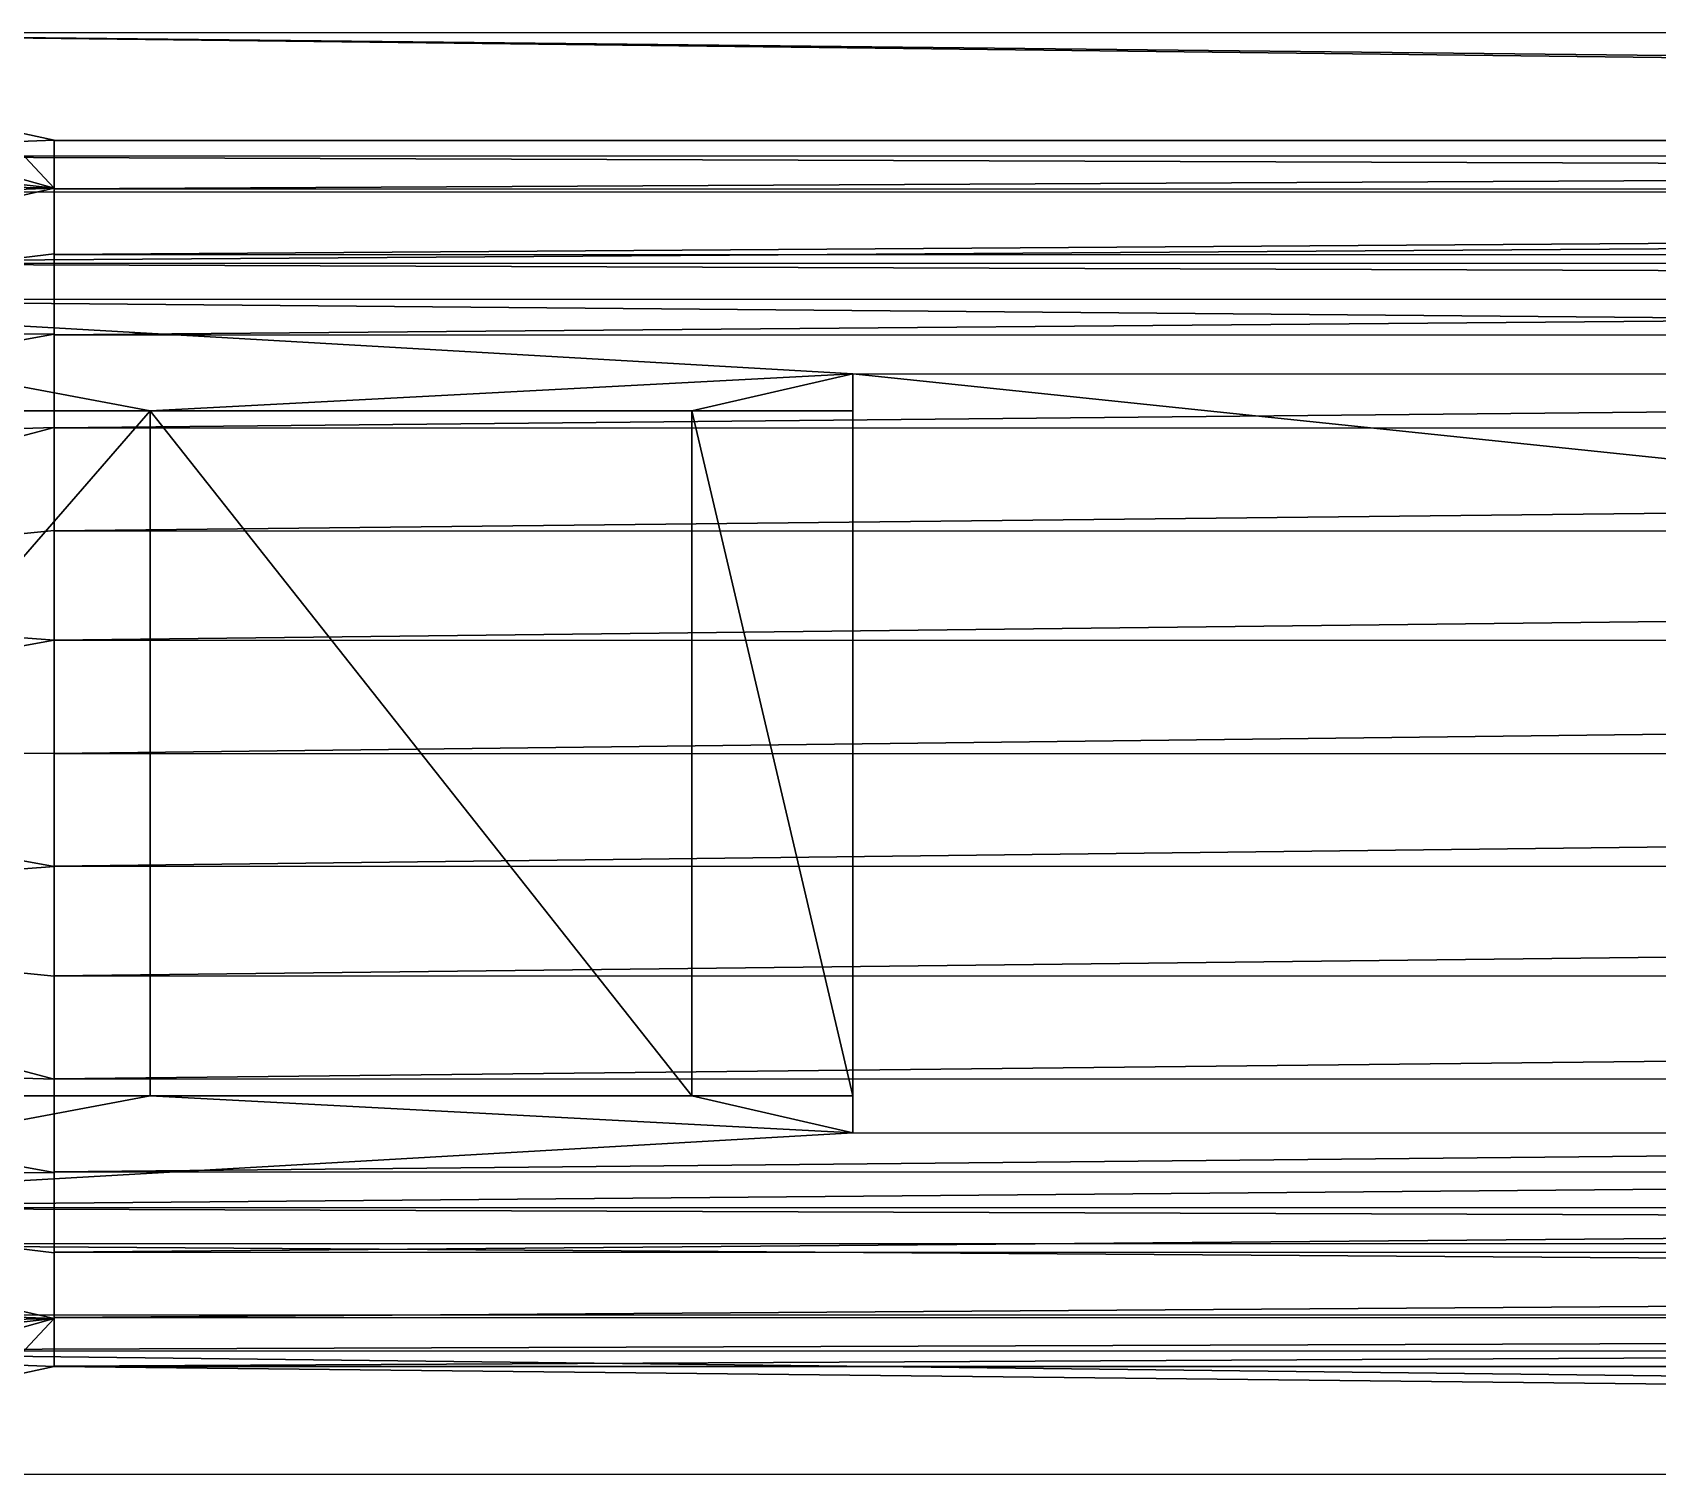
# Model space of a CAD drawing. Header units: inches. Extents: x 0 to 46333, y 12439 to 30520.
# Drawn here: x 12090.6 to 12181, y 17461.9 to 17542.1 of the extents above; entities that cross this region are included whole.
import ezdxf

# ---------------------------------------------------------------- set-up
doc = ezdxf.new("R2010")
doc.units = ezdxf.units.IN
doc.header["$MEASUREMENT"] = 0
doc.layers.add('DLX_FL1_LUM', color=7, linetype='Continuous', true_color=0xffd400)

msp = doc.modelspace()

# ---------------------------------------------------------------- linework, layer by layer
at = {"layer": 'DLX_FL1_LUM'}
for points in [[(12064.069, 17542.084, 0), (12643.416, 17535.206, 0)], [(12643.416, 17542.063, 0), (12064.069, 17542.084, 0)], [(12643.416, 17535.206, 0), (12064.069, 17542.084, 0)], [(12615.674, 17536.084, 0), (12064.069, 17542.084, 0)], [(12064.069, 17542.084, 0), (12643.416, 17542.063, 0)], [(12064.069, 17542.084, 0), (12091.809, 17536.103, 0)], [(12091.809, 17536.103, 0), (12064.069, 17542.084, 0)], [(12064.069, 17542.084, 0), (12615.674, 17536.084, 0)], [(12084.062, 17535.599, 0), (12091.809, 17533.417, 0)], [(12091.809, 17533.417, 0), (12084.062, 17535.599, 0)], [(12091.809, 17536.103, 0), (12089.408, 17536.011, 0)], [(12089.408, 17536.011, 0), (12091.809, 17536.103, 0)], [(12091.809, 17533.417, 0), (12089.408, 17536.011, 0)], [(12089.408, 17536.011, 0), (12091.809, 17533.417, 0)], [(12091.809, 17533.417, 0), (12091.809, 17536.103, 0)], [(12091.809, 17536.103, 0), (12091.809, 17536.069, 0)], [(12615.674, 17536.084, 0), (12091.809, 17536.103, 0)], [(12091.809, 17536.103, 0), (12615.674, 17536.084, 0)], [(12091.809, 17536.069, 0), (12091.809, 17536.103, 0)], [(12091.809, 17536.103, 0), (12091.809, 17533.417, 0)], [(12091.809, 17536.069, 0), (12615.674, 17536.084, 0)], [(12615.674, 17536.084, 0), (12091.809, 17536.069, 0)], [(12091.809, 17536.069, 0), (12091.809, 17533.417, 0)], [(12091.809, 17533.417, 0), (12091.809, 17536.069, 0)], [(12091.809, 17536.069, 0), (12091.809, 17533.379, 0)], [(12615.674, 17536.049, 0), (12091.809, 17536.069, 0)], [(12091.809, 17536.069, 0), (12615.674, 17536.049, 0)], [(12091.809, 17533.379, 0), (12091.809, 17536.069, 0)], [(12091.809, 17533.379, 0), (12615.674, 17536.049, 0)], [(12615.674, 17536.049, 0), (12091.809, 17533.379, 0)], [(12064.069, 17535.228, 0), (12643.416, 17535.206, 0)], [(12064.069, 17535.228, 0), (12643.416, 17533.201, 0)], [(12643.416, 17535.206, 0), (12064.069, 17535.228, 0)], [(12643.416, 17533.201, 0), (12064.069, 17535.228, 0)], [(12078.633, 17534.89, 0), (12091.809, 17533.417, 0)], [(12091.809, 17533.417, 0), (12078.633, 17534.89, 0)], [(12073.2, 17533.879, 0), (12091.809, 17533.417, 0)], [(12091.809, 17533.417, 0), (12073.2, 17533.879, 0)], [(12091.809, 17533.417, 0), (12057.188, 17525.573, 0)], [(12057.188, 17525.573, 0), (12091.809, 17533.417, 0)], [(12064.069, 17533.222, 0), (12643.416, 17533.201, 0)], [(12643.416, 17533.201, 0), (12064.069, 17533.222, 0)], [(12064.069, 17529.255, 0), (12643.416, 17533.201, 0)], [(12643.416, 17533.201, 0), (12064.069, 17529.255, 0)], [(12067.83, 17532.571, 0), (12091.809, 17533.417, 0)], [(12091.809, 17533.417, 0), (12067.83, 17532.571, 0)], [(12091.809, 17533.379, 0), (12091.809, 17533.417, 0)], [(12091.809, 17533.417, 0), (12091.809, 17533.379, 0)], [(12091.809, 17529.781, 0), (12091.809, 17533.417, 0)], [(12091.809, 17533.417, 0), (12091.809, 17529.781, 0)], [(12091.809, 17529.781, 0), (12091.809, 17533.379, 0)], [(12091.809, 17533.379, 0), (12091.809, 17529.743, 0)], [(12091.809, 17533.379, 0), (12091.809, 17529.781, 0)], [(12615.674, 17533.36, 0), (12091.809, 17533.379, 0)], [(12091.809, 17533.379, 0), (12615.674, 17533.36, 0)], [(12091.809, 17529.743, 0), (12091.809, 17533.379, 0)], [(12091.809, 17529.743, 0), (12615.674, 17533.36, 0)], [(12615.674, 17533.36, 0), (12091.809, 17529.743, 0)], [(12057.188, 17525.573, 0), (12091.809, 17529.781, 0)], [(12091.809, 17529.781, 0), (12057.188, 17525.573, 0)], [(12643.415, 17527.229, 0), (12064.069, 17529.255, 0)], [(12643.416, 17529.233, 0), (12064.069, 17529.255, 0)], [(12064.069, 17529.255, 0), (12643.415, 17527.229, 0)], [(12064.069, 17529.255, 0), (12643.416, 17529.233, 0)], [(12091.809, 17529.743, 0), (12091.809, 17529.781, 0)], [(12091.809, 17529.781, 0), (12091.809, 17529.743, 0)], [(12091.809, 17525.304, 0), (12091.809, 17529.781, 0)], [(12091.809, 17529.781, 0), (12091.809, 17525.304, 0)], [(12091.809, 17525.304, 0), (12091.809, 17529.743, 0)], [(12091.809, 17529.743, 0), (12091.809, 17525.269, 0)], [(12091.809, 17529.743, 0), (12091.809, 17525.304, 0)], [(12615.674, 17529.724, 0), (12091.809, 17529.743, 0)], [(12091.809, 17529.743, 0), (12615.674, 17529.724, 0)], [(12091.809, 17525.269, 0), (12091.809, 17529.743, 0)], [(12091.809, 17525.269, 0), (12615.674, 17529.724, 0)], [(12615.674, 17529.724, 0), (12091.809, 17525.269, 0)], [(12136.236, 17523.09, 0), (12064.069, 17527.251, 0)], [(12064.069, 17527.251, 0), (12097.145, 17521.034, 0)], [(12097.145, 17521.034, 0), (12064.069, 17527.251, 0)], [(12643.415, 17527.229, 0), (12064.069, 17527.251, 0)], [(12064.069, 17527.251, 0), (12541.178, 17523.075, 0)], [(12541.178, 17523.075, 0), (12064.069, 17527.251, 0)], [(12064.069, 17527.251, 0), (12136.236, 17523.09, 0)], [(12064.069, 17527.251, 0), (12643.415, 17527.229, 0)], [(12091.809, 17525.304, 0), (12057.188, 17525.573, 0)], [(12057.188, 17525.573, 0), (12091.809, 17525.304, 0)], [(12057.188, 17519.033, 0), (12091.809, 17525.304, 0)], [(12091.809, 17525.304, 0), (12057.188, 17519.033, 0)], [(12091.809, 17525.269, 0), (12091.809, 17525.304, 0)], [(12091.809, 17525.304, 0), (12091.809, 17525.269, 0)], [(12091.809, 17520.122, 0), (12091.809, 17525.304, 0)], [(12091.809, 17525.304, 0), (12091.809, 17520.122, 0)], [(12091.809, 17520.122, 0), (12091.809, 17525.269, 0)], [(12091.809, 17525.269, 0), (12091.809, 17520.093, 0)], [(12091.809, 17525.269, 0), (12091.809, 17520.122, 0)], [(12615.674, 17525.25, 0), (12091.809, 17525.269, 0)], [(12091.809, 17525.269, 0), (12615.674, 17525.25, 0)], [(12091.809, 17520.093, 0), (12091.809, 17525.269, 0)], [(12091.809, 17520.093, 0), (12615.674, 17525.25, 0)], [(12615.674, 17525.25, 0), (12091.809, 17520.093, 0)], [(12097.145, 17521.034, 0), (12136.236, 17523.09, 0)], [(12136.236, 17523.09, 0), (12097.145, 17521.034, 0)], [(12127.282, 17521.033, 0), (12136.236, 17523.09, 0)], [(12136.236, 17523.09, 0), (12127.282, 17521.033, 0)], [(12136.234, 17480.886, 0), (12136.236, 17523.09, 0)], [(12136.236, 17523.09, 0), (12136.234, 17480.886, 0)], [(12136.236, 17523.09, 0), (12136.236, 17521.032, 0)], [(12541.176, 17480.871, 0), (12136.236, 17523.09, 0)], [(12541.178, 17523.075, 0), (12136.236, 17523.09, 0)], [(12136.236, 17523.09, 0), (12541.176, 17480.871, 0)], [(12136.236, 17521.032, 0), (12136.236, 17523.09, 0)], [(12136.236, 17523.09, 0), (12541.178, 17523.075, 0)], [(12097.145, 17521.034, 0), (12064.067, 17482.946, 0)], [(12064.067, 17482.946, 0), (12097.145, 17521.034, 0)], [(12064.068, 17521.035, 0), (12097.145, 17521.034, 0)], [(12097.145, 17521.034, 0), (12064.068, 17521.035, 0)], [(12097.144, 17482.945, 0), (12097.145, 17521.034, 0)], [(12097.144, 17482.945, 0), (12097.145, 17521.034, 0)], [(12097.145, 17521.034, 0), (12097.144, 17482.945, 0)], [(12097.144, 17482.945, 0), (12097.145, 17521.034, 0)], [(12097.145, 17521.034, 0), (12097.144, 17482.945, 0)], [(12097.145, 17521.034, 0), (12097.144, 17482.945, 0)], [(12097.145, 17521.034, 0), (12127.282, 17521.033, 0)], [(12097.145, 17521.034, 0), (12127.282, 17521.033, 0)], [(12127.282, 17521.033, 0), (12097.145, 17521.034, 0)], [(12097.145, 17521.034, 0), (12127.282, 17521.033, 0)], [(12127.282, 17521.033, 0), (12097.145, 17521.034, 0)], [(12097.145, 17521.034, 0), (12097.145, 17521.034, 0)], [(12097.145, 17521.034, 0), (12097.145, 17521.034, 0)], [(12097.145, 17521.034, 0), (12127.281, 17482.944, 0)], [(12127.282, 17521.033, 0), (12097.145, 17521.034, 0)], [(12127.281, 17482.944, 0), (12097.145, 17521.034, 0)], [(12127.282, 17521.033, 0), (12127.281, 17482.944, 0)], [(12127.282, 17521.033, 0), (12127.281, 17482.944, 0)], [(12127.281, 17482.944, 0), (12127.282, 17521.033, 0)], [(12127.282, 17521.033, 0), (12127.281, 17482.944, 0)], [(12127.281, 17482.944, 0), (12127.282, 17521.033, 0)], [(12127.281, 17482.944, 0), (12127.282, 17521.033, 0)], [(12136.234, 17482.944, 0), (12127.282, 17521.033, 0)], [(12136.236, 17521.032, 0), (12127.282, 17521.033, 0)], [(12127.282, 17521.033, 0), (12136.234, 17482.944, 0)], [(12127.282, 17521.033, 0), (12136.236, 17521.032, 0)], [(12127.282, 17521.033, 0), (12127.282, 17521.033, 0)], [(12127.282, 17521.033, 0), (12127.282, 17521.033, 0)], [(12136.234, 17482.944, 0), (12136.236, 17521.032, 0)], [(12136.236, 17521.032, 0), (12136.234, 17482.944, 0)], [(12136.234, 17480.886, 0), (12136.236, 17521.032, 0)], [(12136.236, 17521.032, 0), (12136.234, 17480.886, 0)], [(12091.809, 17520.122, 0), (12057.188, 17519.033, 0)], [(12057.188, 17510.923, 0), (12091.809, 17520.122, 0)], [(12057.188, 17519.033, 0), (12091.809, 17520.122, 0)], [(12091.809, 17520.122, 0), (12057.188, 17510.923, 0)], [(12091.808, 17514.391, 0), (12091.809, 17520.122, 0)], [(12091.809, 17520.122, 0), (12091.808, 17514.391, 0)], [(12091.808, 17514.391, 0), (12091.809, 17520.093, 0)], [(12091.809, 17520.093, 0), (12091.808, 17514.371, 0)], [(12091.809, 17520.093, 0), (12091.808, 17514.391, 0)], [(12091.808, 17514.371, 0), (12091.809, 17520.093, 0)], [(12091.808, 17514.371, 0), (12615.674, 17520.074, 0)], [(12615.674, 17520.074, 0), (12091.808, 17514.371, 0)], [(12091.809, 17520.093, 0), (12091.809, 17520.122, 0)], [(12091.809, 17520.122, 0), (12091.809, 17520.093, 0)], [(12615.674, 17520.074, 0), (12091.809, 17520.093, 0)], [(12091.809, 17520.093, 0), (12615.674, 17520.074, 0)], [(12057.188, 17510.923, 0), (12091.808, 17514.391, 0)], [(12091.808, 17514.391, 0), (12057.188, 17510.923, 0)], [(12091.808, 17514.371, 0), (12091.808, 17514.391, 0)], [(12091.808, 17514.391, 0), (12091.808, 17514.371, 0)], [(12091.808, 17508.286, 0), (12091.808, 17514.391, 0)], [(12091.808, 17514.391, 0), (12091.808, 17508.286, 0)], [(12091.808, 17508.286, 0), (12091.808, 17514.371, 0)], [(12091.808, 17514.371, 0), (12091.808, 17508.275, 0)], [(12091.808, 17514.371, 0), (12091.808, 17508.286, 0)], [(12615.674, 17514.351, 0), (12091.808, 17514.371, 0)], [(12091.808, 17514.371, 0), (12615.674, 17514.351, 0)], [(12091.808, 17508.275, 0), (12091.808, 17514.371, 0)], [(12091.808, 17508.275, 0), (12615.674, 17514.351, 0)], [(12615.674, 17514.351, 0), (12091.808, 17508.275, 0)], [(12091.808, 17508.286, 0), (12057.188, 17510.923, 0)], [(12057.188, 17510.923, 0), (12091.808, 17508.286, 0)], [(12057.187, 17501.991, 0), (12091.808, 17508.286, 0)], [(12091.808, 17508.286, 0), (12057.187, 17501.991, 0)], [(12091.808, 17501.989, 0), (12091.808, 17508.286, 0)], [(12091.808, 17508.286, 0), (12091.808, 17508.275, 0)], [(12091.808, 17508.275, 0), (12091.808, 17508.286, 0)], [(12091.808, 17508.286, 0), (12091.808, 17501.989, 0)], [(12091.808, 17508.275, 0), (12091.808, 17501.989, 0)], [(12091.808, 17501.989, 0), (12091.808, 17508.275, 0)], [(12091.808, 17508.275, 0), (12091.808, 17501.989, 0)], [(12615.674, 17508.255, 0), (12091.808, 17508.275, 0)], [(12091.808, 17508.275, 0), (12615.674, 17508.255, 0)], [(12091.808, 17501.989, 0), (12091.808, 17508.275, 0)], [(12091.808, 17501.989, 0), (12615.674, 17508.255, 0)], [(12615.674, 17508.255, 0), (12091.808, 17501.989, 0)], [(12057.187, 17501.991, 0), (12091.808, 17495.694, 0)], [(12091.808, 17495.694, 0), (12057.187, 17501.991, 0)], [(12057.187, 17501.991, 0), (12091.808, 17501.989, 0)], [(12091.808, 17501.989, 0), (12057.187, 17501.991, 0)], [(12091.808, 17495.694, 0), (12091.808, 17501.989, 0)], [(12091.808, 17501.989, 0), (12091.808, 17495.704, 0)], [(12091.808, 17501.989, 0), (12091.808, 17501.989, 0)], [(12091.808, 17501.989, 0), (12091.808, 17495.704, 0)], [(12091.808, 17495.704, 0), (12091.808, 17501.989, 0)], [(12091.808, 17501.989, 0), (12091.808, 17501.989, 0)], [(12091.808, 17501.989, 0), (12091.808, 17495.694, 0)], [(12615.674, 17501.97, 0), (12091.808, 17501.989, 0)], [(12091.808, 17501.989, 0), (12615.674, 17501.97, 0)], [(12091.808, 17495.704, 0), (12091.808, 17501.989, 0)], [(12091.808, 17495.704, 0), (12615.674, 17501.97, 0)], [(12615.674, 17501.97, 0), (12091.808, 17495.704, 0)], [(12091.808, 17495.694, 0), (12057.187, 17493.059, 0)], [(12057.187, 17493.059, 0), (12091.808, 17495.694, 0)], [(12091.808, 17495.704, 0), (12091.807, 17489.609, 0)], [(12091.807, 17489.609, 0), (12091.808, 17495.704, 0)], [(12091.807, 17489.589, 0), (12091.808, 17495.694, 0)], [(12091.808, 17495.694, 0), (12091.807, 17489.609, 0)], [(12091.807, 17489.609, 0), (12091.808, 17495.694, 0)], [(12091.808, 17495.694, 0), (12091.807, 17489.589, 0)], [(12091.807, 17489.609, 0), (12615.674, 17495.684, 0)], [(12615.674, 17495.684, 0), (12091.807, 17489.609, 0)], [(12091.808, 17495.694, 0), (12091.808, 17495.704, 0)], [(12091.808, 17495.704, 0), (12091.808, 17495.694, 0)], [(12615.674, 17495.684, 0), (12091.808, 17495.704, 0)], [(12091.808, 17495.704, 0), (12615.674, 17495.684, 0)], [(12057.187, 17493.059, 0), (12091.807, 17483.858, 0)], [(12057.187, 17493.059, 0), (12091.807, 17489.589, 0)], [(12091.807, 17483.858, 0), (12057.187, 17493.059, 0)], [(12091.807, 17489.589, 0), (12057.187, 17493.059, 0)], [(12091.807, 17489.589, 0), (12091.807, 17489.609, 0)], [(12091.807, 17489.609, 0), (12091.807, 17483.886, 0)], [(12091.807, 17489.609, 0), (12091.807, 17489.589, 0)], [(12615.674, 17489.589, 0), (12091.807, 17489.609, 0)], [(12091.807, 17489.609, 0), (12615.674, 17489.589, 0)], [(12091.807, 17483.886, 0), (12091.807, 17489.609, 0)], [(12091.807, 17483.858, 0), (12091.807, 17489.589, 0)], [(12091.807, 17489.589, 0), (12091.807, 17483.886, 0)], [(12091.807, 17483.886, 0), (12091.807, 17489.589, 0)], [(12091.807, 17489.589, 0), (12091.807, 17483.858, 0)], [(12091.807, 17483.886, 0), (12615.674, 17489.589, 0)], [(12615.674, 17489.589, 0), (12091.807, 17483.886, 0)], [(12091.807, 17483.858, 0), (12057.187, 17484.949, 0)], [(12091.807, 17478.675, 0), (12057.187, 17484.949, 0)], [(12057.187, 17484.949, 0), (12091.807, 17483.858, 0)], [(12057.187, 17484.949, 0), (12091.807, 17478.675, 0)], [(12091.807, 17483.858, 0), (12091.807, 17483.886, 0)], [(12091.807, 17483.886, 0), (12091.807, 17478.71, 0)], [(12091.807, 17483.886, 0), (12091.807, 17483.858, 0)], [(12615.673, 17483.867, 0), (12091.807, 17483.886, 0)], [(12091.807, 17483.886, 0), (12615.673, 17483.867, 0)], [(12091.807, 17478.71, 0), (12091.807, 17483.886, 0)], [(12091.807, 17478.71, 0), (12615.673, 17483.867, 0)], [(12615.673, 17483.867, 0), (12091.807, 17478.71, 0)], [(12091.807, 17478.675, 0), (12091.807, 17483.858, 0)], [(12091.807, 17483.858, 0), (12091.807, 17478.71, 0)], [(12091.807, 17478.71, 0), (12091.807, 17483.858, 0)], [(12091.807, 17483.858, 0), (12091.807, 17478.675, 0)], [(12097.144, 17482.945, 0), (12064.067, 17482.946, 0)], [(12064.067, 17482.946, 0), (12097.144, 17482.945, 0)], [(12097.144, 17482.945, 0), (12064.067, 17476.731, 0)], [(12064.067, 17476.731, 0), (12097.144, 17482.945, 0)], [(12097.144, 17482.945, 0), (12136.234, 17480.886, 0)], [(12127.281, 17482.944, 0), (12097.144, 17482.945, 0)], [(12136.234, 17480.886, 0), (12097.144, 17482.945, 0)], [(12097.144, 17482.945, 0), (12097.144, 17482.945, 0)], [(12127.281, 17482.944, 0), (12097.144, 17482.945, 0)], [(12097.144, 17482.945, 0), (12097.144, 17482.945, 0)], [(12097.144, 17482.945, 0), (12127.281, 17482.944, 0)], [(12127.281, 17482.944, 0), (12097.144, 17482.945, 0)], [(12097.144, 17482.945, 0), (12127.281, 17482.944, 0)], [(12097.144, 17482.945, 0), (12127.281, 17482.944, 0)], [(12127.281, 17482.944, 0), (12136.234, 17482.944, 0)], [(12127.281, 17482.944, 0), (12136.234, 17480.886, 0)], [(12136.234, 17482.944, 0), (12127.281, 17482.944, 0)], [(12136.234, 17480.886, 0), (12127.281, 17482.944, 0)], [(12127.281, 17482.944, 0), (12127.281, 17482.944, 0)], [(12127.281, 17482.944, 0), (12127.281, 17482.944, 0)], [(12136.234, 17482.944, 0), (12136.234, 17480.886, 0)], [(12136.234, 17480.886, 0), (12136.234, 17482.944, 0)], [(12064.067, 17476.731, 0), (12136.234, 17480.886, 0)], [(12136.234, 17480.886, 0), (12064.067, 17476.731, 0)], [(12064.067, 17476.731, 0), (12541.176, 17480.871, 0)], [(12541.176, 17480.871, 0), (12064.067, 17476.731, 0)], [(12136.234, 17480.886, 0), (12541.176, 17480.871, 0)], [(12541.176, 17480.871, 0), (12136.234, 17480.886, 0)], [(12057.186, 17478.409, 0), (12091.807, 17478.675, 0)], [(12091.807, 17478.675, 0), (12057.186, 17478.409, 0)], [(12091.807, 17478.675, 0), (12091.807, 17478.71, 0)], [(12091.807, 17478.71, 0), (12091.807, 17474.236, 0)], [(12091.807, 17478.71, 0), (12091.807, 17478.675, 0)], [(12615.673, 17478.69, 0), (12091.807, 17478.71, 0)], [(12091.807, 17478.71, 0), (12615.673, 17478.69, 0)], [(12091.807, 17474.236, 0), (12091.807, 17478.71, 0)], [(12091.807, 17474.236, 0), (12615.673, 17478.69, 0)], [(12615.673, 17478.69, 0), (12091.807, 17474.236, 0)], [(12091.807, 17474.199, 0), (12091.807, 17478.675, 0)], [(12091.807, 17478.675, 0), (12091.807, 17474.236, 0)], [(12091.807, 17474.236, 0), (12091.807, 17478.675, 0)], [(12091.807, 17478.675, 0), (12091.807, 17474.199, 0)], [(12057.186, 17478.409, 0), (12091.807, 17474.199, 0)], [(12091.807, 17470.562, 0), (12057.186, 17478.409, 0)], [(12057.186, 17478.409, 0), (12091.807, 17470.562, 0)], [(12091.807, 17474.199, 0), (12057.186, 17478.409, 0)], [(12064.067, 17476.731, 0), (12643.413, 17476.709, 0)], [(12643.413, 17476.709, 0), (12064.067, 17476.731, 0)], [(12064.067, 17476.731, 0), (12643.413, 17474.704, 0)], [(12643.413, 17474.704, 0), (12064.067, 17476.731, 0)], [(12643.413, 17474.704, 0), (12064.066, 17474.726, 0)], [(12064.066, 17474.726, 0), (12643.413, 17470.737, 0)], [(12064.066, 17474.726, 0), (12643.413, 17474.704, 0)], [(12643.413, 17470.737, 0), (12064.066, 17474.726, 0)], [(12091.807, 17474.236, 0), (12091.807, 17474.199, 0)], [(12091.807, 17474.199, 0), (12091.807, 17474.236, 0)], [(12091.807, 17474.236, 0), (12091.807, 17470.6, 0)], [(12615.673, 17474.217, 0), (12091.807, 17474.236, 0)], [(12091.807, 17474.236, 0), (12615.673, 17474.217, 0)], [(12091.807, 17470.6, 0), (12091.807, 17474.236, 0)], [(12091.807, 17470.6, 0), (12615.673, 17474.217, 0)], [(12615.673, 17474.217, 0), (12091.807, 17470.6, 0)], [(12091.807, 17470.6, 0), (12091.807, 17474.199, 0)], [(12091.807, 17474.199, 0), (12091.807, 17470.6, 0)], [(12091.807, 17470.562, 0), (12091.807, 17474.199, 0)], [(12091.807, 17474.199, 0), (12091.807, 17470.562, 0)], [(12067.828, 17471.409, 0), (12091.807, 17470.562, 0)], [(12091.807, 17470.562, 0), (12067.828, 17471.409, 0)], [(12064.066, 17470.758, 0), (12643.413, 17470.737, 0)], [(12643.413, 17470.737, 0), (12064.066, 17470.758, 0)], [(12064.066, 17468.754, 0), (12643.413, 17470.737, 0)], [(12643.413, 17470.737, 0), (12064.066, 17468.754, 0)], [(12073.197, 17470.102, 0), (12091.807, 17470.562, 0)], [(12091.807, 17470.562, 0), (12073.197, 17470.102, 0)], [(12078.631, 17469.089, 0), (12091.807, 17470.562, 0)], [(12091.807, 17470.562, 0), (12078.631, 17469.089, 0)], [(12084.059, 17468.381, 0), (12091.807, 17470.562, 0)], [(12091.807, 17470.562, 0), (12084.059, 17468.381, 0)], [(12089.406, 17467.969, 0), (12091.807, 17470.562, 0)], [(12091.807, 17470.562, 0), (12089.406, 17467.969, 0)], [(12091.807, 17470.562, 0), (12091.807, 17470.6, 0)], [(12091.807, 17470.6, 0), (12091.807, 17467.911, 0)], [(12091.807, 17470.6, 0), (12091.807, 17470.562, 0)], [(12615.673, 17470.581, 0), (12091.807, 17470.6, 0)], [(12091.807, 17470.6, 0), (12615.673, 17470.581, 0)], [(12091.807, 17467.911, 0), (12091.807, 17470.6, 0)], [(12091.807, 17467.911, 0), (12615.673, 17470.581, 0)], [(12615.673, 17470.581, 0), (12091.807, 17467.911, 0)], [(12091.807, 17467.911, 0), (12091.807, 17470.562, 0)], [(12091.807, 17470.562, 0), (12091.807, 17467.911, 0)], [(12091.807, 17467.875, 0), (12091.807, 17470.562, 0)], [(12091.807, 17470.562, 0), (12091.807, 17467.875, 0)], [(12064.066, 17468.754, 0), (12643.413, 17461.876, 0)], [(12643.413, 17468.732, 0), (12064.066, 17468.754, 0)], [(12643.413, 17461.876, 0), (12064.066, 17468.754, 0)], [(12064.066, 17468.754, 0), (12643.413, 17468.732, 0)], [(12064.066, 17461.897, 0), (12091.807, 17467.875, 0)], [(12091.807, 17467.875, 0), (12064.066, 17461.897, 0)], [(12089.406, 17467.969, 0), (12091.807, 17467.875, 0)], [(12091.807, 17467.875, 0), (12089.406, 17467.969, 0)], [(12091.807, 17467.911, 0), (12091.807, 17467.875, 0)], [(12091.807, 17467.875, 0), (12091.807, 17467.911, 0)], [(12091.807, 17467.911, 0), (12615.673, 17467.891, 0)], [(12615.673, 17467.891, 0), (12091.807, 17467.911, 0)], [(12615.673, 17467.891, 0), (12091.807, 17467.875, 0)], [(12091.807, 17467.875, 0), (12615.673, 17467.891, 0)], [(12091.807, 17467.875, 0), (12643.413, 17461.876, 0)], [(12643.413, 17461.876, 0), (12091.807, 17467.875, 0)], [(12091.807, 17467.875, 0), (12615.673, 17467.856, 0)], [(12615.673, 17467.856, 0), (12091.807, 17467.875, 0)], [(12064.066, 17461.897, 0), (12643.413, 17461.876, 0)], [(12643.413, 17461.876, 0), (12064.066, 17461.897, 0)]]:
    msp.add_polyline3d(points, dxfattribs=at)

doc.saveas('drawing.dxf')
